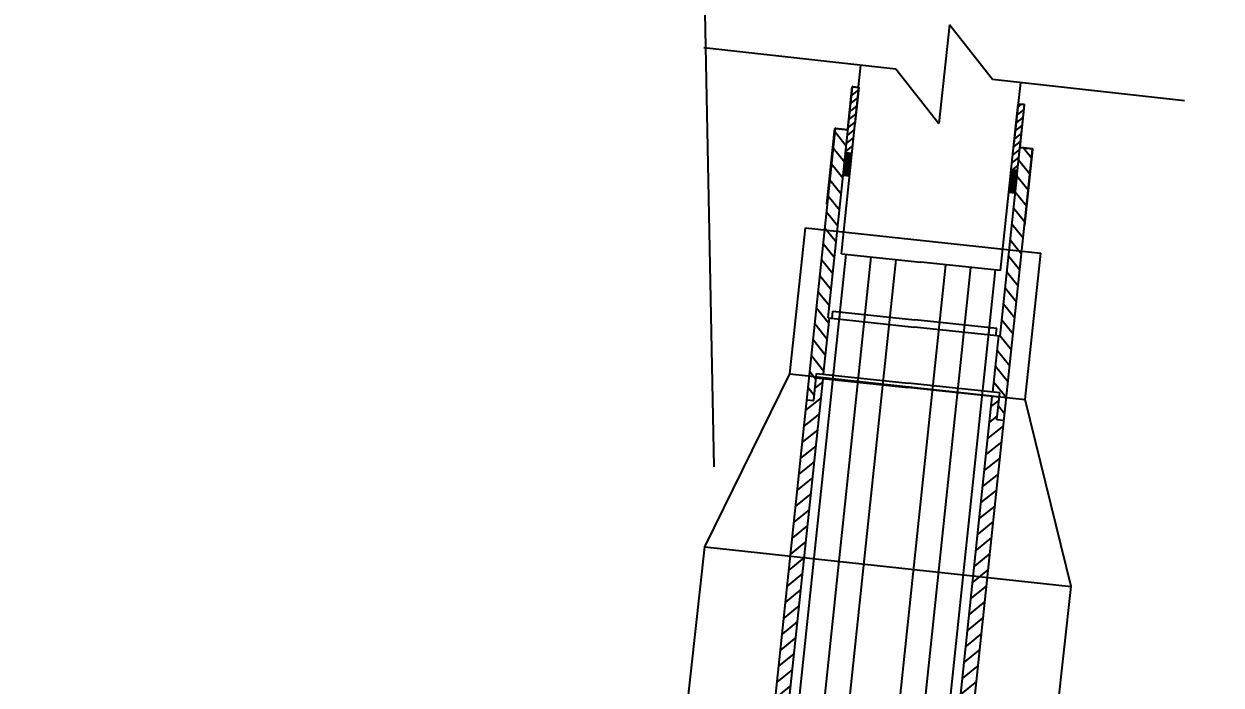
# Model space of a CAD drawing. Header units: millimetres. Extents: x 102424 to 134099, y 4640 to 15391.
# Drawn here: x 104543 to 105473, y 11293 to 11807 of the extents above; entities that cross this region are included whole.
import ezdxf

# ---------------------------------------------------------------- set-up
doc = ezdxf.new("R2010")
doc.units = ezdxf.units.MM
doc.layers.get('Defpoints').update_dxf_attribs({"color": 250})
doc.styles.get("Standard").update_dxf_attribs({"font": '', "width": 0.7})
doc.styles.get('Standard').set_extended_font_data('FangSong_GB2312')
doc.dimstyles.new('1-1-150', dxfattribs={"dimscale": 170, "dimtxt": 2, "dimasz": 2, "dimexe": 1, "dimexo": 0.6, "dimgap": 0.6, "dimtad": 1, "dimdec": 1, "dimdsep": 46, "dimtxsty": 'Standard', "dimcen": 2.5, "dimclrd": 3, "dimclre": 3, "dimclrt": 7, "dimadec": 4, "dimazin": 2, "dimtfac": 1, "dimtdec": 1, "dimtmove": 2, "dimatfit": 3, "dimfxl": 1, "dimlwd": -1, "dimlwe": -1, "dimarcsym": 0})

# ---------------------------------------------------------------- blocks, each defined once
blk = doc.blocks.new('*D115')
at = {"color": 7, "transparency": 16777216}
for p, q in [((103612.44, 11425.24), (103612.44, 14059.87)), ((105112.44, 13555.19), (105112.44, 14059.87)), ((104772.44, 13889.87), (103952.44, 13889.87))]:
    blk.add_line(p, q, dxfattribs=at)
for points in [[(103952.44, 13946.54), (103952.44, 13833.21), (103612.44, 13889.87)], [(104772.44, 13946.54), (104772.44, 13833.21), (105112.44, 13889.87)]]:
    blk.add_solid(points, dxfattribs=at)
at = {"layer": 'Defpoints', "color": 0, "transparency": 16777216}
for p in [(103612.44, 13889.87), (105112.44, 13453.19), (103612.44, 11323.24)]:
    blk.add_point(p, dxfattribs=at)
at = {"color": 7, "transparency": 16777216, "insert": (104596.99, 14178.54), "char_height": 340, "attachment_point": 5}
blk.add_mtext('1500', dxfattribs=at)
blk = doc.blocks.new('*X96')
at = {"color": 0}
for p, q in [((1511.9, 95.92), (1512.68, 96.69)), ((1513.67, 95.92), (1514.44, 96.69)), ((1514.66, 95.14), (1516.21, 96.69)), ((1516.43, 95.14), (1517.98, 96.69)), ((1518.2, 95.14), (1519.75, 96.69)), ((1519.96, 95.14), (1521.51, 96.69)), ((1521.88, 95.29), (1523.28, 96.69)), ((1523.65, 95.29), (1525.05, 96.69)), ((1525.42, 95.29), (1526.82, 96.69)), ((1527.19, 95.29), (1528.59, 96.69)), ((1528.95, 95.29), (1530.35, 96.69)), ((1530.72, 95.29), (1532.12, 96.69)), ((1532.49, 95.29), (1533.89, 96.69)), ((1534.26, 95.29), (1535.66, 96.69)), ((1536.02, 95.29), (1537.42, 96.69)), ((1537.79, 95.29), (1539.19, 96.69)), ((1539.56, 95.29), (1540.96, 96.69)), ((1541.33, 95.29), (1541.36, 95.32)), ((1513.86, 74.89), (1515.41, 76.44)), ((1515.62, 74.89), (1517.17, 76.44)), ((1517.39, 74.89), (1518.94, 76.44)), ((1512.09, 74.89), (1512.86, 75.67)), ((1519.16, 74.89), (1520.56, 76.29)), ((1520.93, 74.89), (1522.33, 76.29)), ((1522.7, 74.89), (1524.1, 76.29)), ((1524.46, 74.89), (1525.86, 76.29)), ((1526.23, 74.89), (1527.63, 76.29)), ((1528, 74.89), (1529.4, 76.29)), ((1529.77, 74.89), (1531.17, 76.29)), ((1531.53, 74.89), (1532.93, 76.29)), ((1533.3, 74.89), (1534.7, 76.29)), ((1535.07, 74.89), (1536.47, 76.29)), ((1536.84, 74.89), (1538.24, 76.29)), ((1538.61, 74.89), (1540.01, 76.29)), ((1540.37, 74.89), (1541.36, 75.88))]:
    blk.add_line(p, q, dxfattribs=at)
blk = doc.blocks.new('*X95')
at = {"color": 0}
for p, q in [((1471.1, 95.14), (1469.75, 96.49)), ((1472.87, 95.14), (1471.52, 96.49)), ((1474.63, 95.14), (1473.28, 96.49)), ((1476.4, 95.14), (1474.85, 96.69)), ((1478.17, 95.14), (1476.62, 96.69)), ((1479.94, 95.14), (1478.39, 96.69)), ((1481.7, 95.14), (1480.15, 96.69)), ((1483.47, 95.14), (1481.92, 96.69)), ((1485.24, 95.14), (1483.69, 96.69)), ((1487.01, 95.14), (1485.46, 96.69)), ((1488.78, 95.14), (1487.23, 96.69)), ((1490.54, 95.14), (1488.99, 96.69)), ((1492.31, 95.14), (1490.76, 96.69)), ((1494.08, 95.14), (1492.53, 96.69)), ((1495.85, 95.14), (1494.3, 96.69)), ((1497.61, 95.14), (1496.06, 96.69)), ((1499.38, 95.14), (1497.83, 96.69)), ((1501.15, 95.14), (1499.6, 96.69)), ((1502.92, 95.14), (1501.37, 96.69)), ((1504.69, 95.14), (1503.14, 96.69)), ((1506.45, 95.14), (1504.9, 96.69)), ((1508.22, 95.14), (1506.67, 96.69)), ((1509.99, 95.14), (1508.44, 96.69)), ((1511.76, 95.14), (1510.21, 96.69)), ((1513.52, 95.14), (1512.75, 95.92)), ((1471.7, 75.1), (1470.35, 76.44)), ((1473.67, 74.89), (1472.12, 76.44)), ((1475.44, 74.89), (1473.89, 76.44)), ((1477.2, 74.89), (1475.65, 76.44)), ((1478.97, 74.89), (1477.42, 76.44)), ((1480.74, 74.89), (1479.19, 76.44)), ((1482.51, 74.89), (1480.96, 76.44)), ((1484.28, 74.89), (1482.73, 76.44)), ((1486.04, 74.89), (1484.49, 76.44)), ((1487.81, 74.89), (1486.26, 76.44)), ((1489.58, 74.89), (1488.03, 76.44)), ((1491.35, 74.89), (1489.8, 76.44)), ((1493.11, 74.89), (1491.56, 76.44)), ((1494.88, 74.89), (1493.33, 76.44)), ((1496.65, 74.89), (1495.1, 76.44)), ((1498.42, 74.89), (1496.87, 76.44)), ((1500.19, 74.89), (1498.64, 76.44)), ((1501.95, 74.89), (1500.4, 76.44)), ((1503.72, 74.89), (1502.17, 76.44)), ((1505.49, 74.89), (1503.94, 76.44)), ((1507.26, 74.89), (1505.71, 76.44)), ((1509.02, 74.89), (1507.47, 76.44)), ((1510.79, 74.89), (1509.24, 76.44)), ((1511.79, 75.67), (1511.01, 76.44)), ((1513.55, 75.67), (1512.78, 76.44)), ((1469.93, 75.1), (1469.36, 75.67))]:
    blk.add_line(p, q, dxfattribs=at)
blk = doc.blocks.new('*X97')
at = {"color": 0}
for p, q in [((1536.36, 94.74), (1536.91, 95.29)), ((1536.36, 94.92), (1536.73, 95.29)), ((1536.36, 95.1), (1536.55, 95.29)), ((1536.36, 95.27), (1536.38, 95.29)), ((1536.38, 94.59), (1537.08, 95.29)), ((1536.56, 94.59), (1537.21, 95.24)), ((1536.74, 94.59), (1537.07, 94.92)), ((1536.92, 94.59), (1537.07, 94.75)), ((1538.02, 95.17), (1538.15, 95.29)), ((1538.11, 95.08), (1538.32, 95.29)), ((1538.14, 94.76), (1538.68, 95.29)), ((1538.15, 94.95), (1538.5, 95.29)), ((1538.15, 94.59), (1538.85, 95.29)), ((1538.33, 94.59), (1538.86, 95.12)), ((1538.51, 94.59), (1538.86, 94.95)), ((1538.68, 94.59), (1538.86, 94.77))]:
    blk.add_line(p, q, dxfattribs=at)
blk = doc.blocks.new('*X99')
at = {"color": 0}
for p, q in [((1537.35, 94.65), (1537.05, 94.96)), ((1537.61, 94.57), (1537.22, 94.96)), ((1537.61, 94.75), (1537.4, 94.96)), ((1537.61, 94.93), (1537.58, 94.96)), ((1537.93, 94.96), (1537.6, 95.29)), ((1537.75, 94.96), (1537.61, 95.1)), ((1538.11, 94.96), (1537.8, 95.26))]:
    blk.add_line(p, q, dxfattribs=at)
blk = doc.blocks.new('*X98')
at = {"color": 0}
for p, q in [((1537.22, 94.96), (1537.1, 95.07)), ((1537.4, 94.96), (1537.19, 95.16)), ((1537.58, 94.96), (1537.3, 95.23)), ((1537.61, 95.1), (1537.44, 95.27)), ((1537.61, 95.28), (1537.6, 95.29)), ((1537.88, 94.65), (1537.61, 94.93)), ((1537.74, 94.62), (1537.61, 94.75)), ((1538, 94.71), (1537.75, 94.96)), ((1538.09, 94.8), (1537.93, 94.96)), ((1538.14, 94.92), (1538.11, 94.96))]:
    blk.add_line(p, q, dxfattribs=at)
blk = doc.blocks.new('*X103')
at = {"color": 0}
for p, q in [((1538.06, 76.29), (1538.76, 76.99)), ((1538.12, 76.53), (1538.58, 76.99)), ((1538.14, 76.73), (1538.41, 76.99)), ((1538.14, 76.91), (1538.23, 76.99)), ((1538.24, 76.29), (1538.86, 76.91)), ((1538.41, 76.29), (1538.86, 76.74)), ((1538.59, 76.29), (1538.86, 76.56)), ((1538.77, 76.29), (1538.86, 76.38))]:
    blk.add_line(p, q, dxfattribs=at)
blk = doc.blocks.new('*X102')
at = {"color": 0}
for p, q in [((1536.36, 76.36), (1536.99, 76.99)), ((1536.36, 76.54), (1536.82, 76.99)), ((1536.36, 76.71), (1536.64, 76.99)), ((1536.36, 76.89), (1536.46, 76.99)), ((1536.47, 76.29), (1537.07, 76.89)), ((1536.65, 76.29), (1537.07, 76.72)), ((1536.82, 76.29), (1537.08, 76.55)), ((1537, 76.29), (1537.16, 76.45)), ((1537.18, 76.29), (1537.21, 76.32))]:
    blk.add_line(p, q, dxfattribs=at)
blk = doc.blocks.new('*X101')
at = {"color": 0}
for p, q in [((1537.61, 76.36), (1537.34, 76.63)), ((1537.61, 76.54), (1537.52, 76.63)), ((1537.87, 76.63), (1537.61, 76.89)), ((1537.69, 76.63), (1537.61, 76.72)), ((1538.05, 76.63), (1537.71, 76.97)), ((1538.14, 76.72), (1537.95, 76.9))]:
    blk.add_line(p, q, dxfattribs=at)
blk = doc.blocks.new('*X100')
at = {"color": 0}
for p, q in [((1537.16, 76.63), (1537.08, 76.72)), ((1537.2, 76.42), (1537.11, 76.51)), ((1537.34, 76.63), (1537.15, 76.82)), ((1537.48, 76.31), (1537.16, 76.63)), ((1537.52, 76.63), (1537.25, 76.9)), ((1537.61, 76.36), (1537.34, 76.63)), ((1537.61, 76.72), (1537.38, 76.95)), ((1537.61, 76.54), (1537.52, 76.63)), ((1537.61, 76.89), (1537.53, 76.97)), ((1537.82, 76.33), (1537.61, 76.54)), ((1537.67, 76.31), (1537.61, 76.36)), ((1537.95, 76.38), (1537.69, 76.63)), ((1538.05, 76.45), (1537.87, 76.63)), ((1538.13, 76.55), (1538.05, 76.63))]:
    blk.add_line(p, q, dxfattribs=at)
blk = doc.blocks.new('*X104')
at = {"color": 0}
for p, q in [((1539.71, 94.59), (1539.01, 95.29)), ((1540.59, 94.59), (1539.89, 95.29)), ((1541.47, 94.59), (1540.77, 95.29)), ((1542.36, 94.59), (1541.66, 95.29)), ((1543.24, 94.59), (1542.54, 95.29)), ((1544.13, 94.59), (1543.43, 95.29)), ((1545.01, 94.59), (1544.31, 95.29)), ((1545.89, 94.59), (1545.19, 95.29)), ((1546.11, 95.26), (1546.08, 95.29)), ((1539.44, 76.29), (1538.86, 76.88)), ((1540.33, 76.29), (1539.63, 76.99)), ((1541.21, 76.29), (1540.51, 76.99)), ((1542.1, 76.29), (1541.4, 76.99)), ((1542.98, 76.29), (1542.28, 76.99)), ((1543.86, 76.29), (1543.16, 76.99)), ((1544.75, 76.29), (1544.05, 76.99)), ((1545.63, 76.29), (1544.93, 76.99)), ((1546.11, 76.7), (1545.82, 76.99))]:
    blk.add_line(p, q, dxfattribs=at)
blk = doc.blocks.new('*D130')
at = {"color": 7, "transparency": 16777216}
for p, q in [((106631.05, 11401.36), (106613.32, 12288.04)), ((105079.24, 11462.11), (105063.35, 12257.04)), ((105406.68, 12093.87), (106276.78, 12111.28))]:
    blk.add_line(p, q, dxfattribs=at)
for points in [[(106275.65, 12167.93), (106277.92, 12054.62), (106616.71, 12118.08)], [(105405.54, 12150.53), (105407.81, 12037.22), (105066.74, 12087.08)]]:
    blk.add_solid(points, dxfattribs=at)
at = {"layer": 'Defpoints', "color": 0, "transparency": 16777216}
for p in [(106616.71, 12118.08), (105081.28, 11360.13), (106633.09, 11299.38)]:
    blk.add_point(p, dxfattribs=at)
at = {"color": 7, "transparency": 16777216, "insert": (105830.09, 12684.51), "char_height": 340, "attachment_point": 5, "rotation": 1.14576}
blk.add_mtext('1550.3(δ=18)', dxfattribs=at)

msp = doc.modelspace()

# ---------------------------------------------------------------- linework, layer by layer
at = {"color": 7, "ltscale": 0.3}
for p, q in [((105262.24, 11805.76), (105253.78, 11729.17)), ((105295.65, 11763.31), (105262.24, 11805.76)), ((105071.16, 11788.1), (105220.37, 11771.62)), ((105220.37, 11771.62), (105253.78, 11729.17)), ((105444.86, 11746.83), (105295.65, 11763.31))]:
    msp.add_line(p, q, dxfattribs=at)
at = {"color": 7}
for p, q in [((105191.53, 11757.76), (105193.31, 11774.61)), ((105315.79, 11744.65), (105317.5, 11760.9)), ((105167.86, 11577.97), (105186.8, 11757.64)), ((105178.1, 11627.91), (105191.73, 11757.18)), ((105183.16, 11724.87), (105186.61, 11757.57)), ((105186.8, 11757.64), (105191.73, 11757.12)), ((105187, 11757.88), (105191.14, 11757.44)), ((105191.73, 11757.12), (105188.69, 11728.36)), ((105310.11, 11693.26), (105315.48, 11744.13)), ((105315.47, 11744.07), (105312.24, 11713.46)), ((105315.01, 11692.55), (105320.39, 11743.55)), ((105320.39, 11743.55), (105315.47, 11744.07)), ((105320.25, 11743.83), (105316.11, 11744.26)), ((105317.12, 11710.75), (105320.56, 11743.44)), ((105120.05, 11219.03), (105173.44, 11725.25)), ((105166.93, 11666.43), (105173.13, 11725.22)), ((105173.44, 11725.25), (105183.28, 11724.22)), ((105173.52, 11725.54), (105182.77, 11724.56)), ((105181.43, 11706.64), (105186.35, 11706.12)), ((105273.32, 11202.87), (105326.71, 11709.09)), ((105326.71, 11709.09), (105316.87, 11710.13)), ((105326.69, 11709.38), (105317.43, 11710.36)), ((105320.8, 11650.2), (105327, 11708.99)), ((105179.8, 11697.92), (105182.79, 11697.61)), ((105180.2, 11695.04), (105181.03, 11694.95)), ((105180.8, 11700.66), (105181.62, 11700.57)), ((105182.42, 11693.3), (105183.32, 11701.87)), ((105182.79, 11697.61), (105182.98, 11697.59)), ((105182.97, 11701.41), (105185.82, 11701.11)), ((105182.98, 11697.59), (105185.95, 11697.28)), ((105179.57, 11689.06), (105184.49, 11688.54)), ((105182.18, 11693.85), (105185.02, 11693.55)), ((105301.44, 11563.88), (105314.36, 11686.35)), ((105301.84, 11614.86), (105309.55, 11687.92)), ((105309.55, 11687.92), (105310.11, 11693.26)), ((105312.41, 11687.76), (105309.56, 11688.06)), ((105315.01, 11692.55), (105310.09, 11693.07)), ((105311.26, 11679.71), (105312.16, 11688.28)), ((105314.38, 11686.57), (105313.55, 11686.66)), ((105314.36, 11686.35), (105315.01, 11692.52)), ((105314.79, 11683.69), (105308.63, 11684.34)), ((105311.61, 11680.2), (105308.77, 11680.5)), ((105313.79, 11680.95), (105312.96, 11681.04)), ((105313.16, 11674.97), (105308.24, 11675.49)), ((105137.99, 11534.46), (105150.33, 11648.07)), ((105150.33, 11648.07), (105333.25, 11628.21)), ((105138.08, 11211.44), (105181.97, 11627.5)), ((105157.42, 11209.4), (105201.3, 11625.46)), ((105176.75, 11207.36), (105220.63, 11623.42)), ((105178.1, 11627.91), (105239.97, 11621.38)), ((105301.84, 11614.86), (105239.97, 11621.38)), ((105320.91, 11514.59), (105333.25, 11628.21)), ((105215.42, 11203.28), (105259.3, 11619.34)), ((105234.76, 11201.25), (105278.64, 11617.3)), ((105254.09, 11199.21), (105297.97, 11615.27)), ((105164.31, 11534.27), (105168.91, 11577.86)), ((105167.86, 11577.97), (105234.65, 11570.93)), ((105171.02, 11577.64), (105171.61, 11583.27)), ((105171.61, 11583.27), (105235.24, 11576.55)), ((105176.62, 11577.05), (105177.21, 11582.67)), ((105298.87, 11569.84), (105235.24, 11576.55)), ((105301.44, 11563.88), (105234.65, 11570.93)), ((105292.68, 11564.81), (105293.27, 11570.43)), ((105298.28, 11564.22), (105298.87, 11569.84)), ((105295.79, 11520.4), (105300.39, 11564)), ((105071.9, 11400.13), (105137.99, 11534.46)), ((105130.94, 11217.88), (105163.94, 11530.76)), ((105137.99, 11534.46), (105320.91, 11514.59)), ((105156.64, 11513.75), (105158.86, 11534.85)), ((105158.49, 11531.33), (105229.68, 11523.82)), ((105158.86, 11534.85), (105230.05, 11527.34)), ((105300.87, 11516.31), (105229.68, 11523.82)), ((105301.24, 11519.83), (105230.05, 11527.34)), ((105299.01, 11498.74), (105301.24, 11519.83)), ((105151.19, 11514.33), (105156.64, 11513.75)), ((105262.42, 11204.02), (105295.42, 11516.89)), ((105356.63, 11369.21), (105320.91, 11514.59)), ((105304.46, 11498.16), (105299.01, 11498.74)), ((105049.08, 11189.94), (105071.9, 11400.13)), ((105071.9, 11400.13), (105356.63, 11369.21)), ((105333.8, 11159.02), (105356.63, 11369.21))]:
    msp.add_line(p, q, dxfattribs=at)
for points in [[(105180.55, 11697.67, 0.055745), (105180.59, 11696.3, 0.076119), (105180.97, 11695.07, 0.107115), (105181.72, 11694.12, 0.148163), (105182.53, 11693.77, 0.148163)], [(105183.12, 11701.42, 0.112732), (105182.47, 11701.25, 0.107115), (105181.54, 11700.47, 0.076119), (105180.92, 11699.35, 0.063008), (105180.56, 11697.84, 0.007238), (105180.55, 11697.67, 0.076119)], [(105182.61, 11693.77, 0.134325), (105183.4, 11693.94, 0.107115), (105184.33, 11694.71, 0.076119), (105184.95, 11695.84, 0.057555), (105185.29, 11697.21, 0.063008)], [(105185.29, 11697.21, 0.005433), (105185.31, 11697.34, 0.063008), (105185.27, 11698.89, 0.076119), (105184.9, 11700.12, 0.107115), (105184.15, 11701.07, 0.148163), (105183.34, 11701.41, 0.03485), (105183.12, 11701.42, 0.107115)], [(105182.53, 11693.77, 0.013568), (105182.61, 11693.77, 0.107115)], [(105309.27, 11684.15, -0.004941), (105309.28, 11684.27, -0.063008), (105309.63, 11685.78, -0.076119), (105310.26, 11686.9, -0.107115), (105311.19, 11687.67, -0.148163), (105312.05, 11687.84, -0.03455), (105312.26, 11687.8, -0.107115)], [(105313.48, 11686.78, -0.023848), (105313.61, 11686.54, -0.076119), (105313.99, 11685.32, -0.063008), (105314.02, 11683.77, -0.063008), (105313.67, 11682.26, -0.076119), (105313.04, 11681.14, -0.107115), (105312.11, 11680.36, -0.148163), (105311.25, 11680.2, -0.148163)], [(105312.26, 11687.8, -0.113034), (105312.87, 11687.5, -0.083055), (105313.48, 11686.78, -0.076119)], [(105311.25, 11680.2, -0.148163), (105310.43, 11680.54, -0.107115), (105309.69, 11681.49, -0.076119), (105309.31, 11682.72, -0.058049), (105309.27, 11684.15, -0.063008)]]:
    msp.add_lwpolyline(points, format="xyb", dxfattribs=at)
for centre, start, end in [((105186.96, 11757.53), 83.97935, 173.97935), ((105191.18, 11757.79), 263.97935, 353.97935), ((105316.14, 11744.62), 173.97935, 263.97935), ((105320.21, 11743.47), 353.97935, 83.97935), ((105173.48, 11725.19), 83.97935, 173.97935), ((105182.81, 11724.91), 263.97935, 353.97935), ((105317.47, 11710.71), 173.97935, 263.97935), ((105326.65, 11709.03), 353.97935, 83.97935)]:
    msp.add_arc(centre, 0.353, start, end, dxfattribs=at)

# ---------------------------------------------------------------- block references
at = {"color": 7, "xscale": 7.070117302859827, "yscale": 7.070117302857398, "zscale": 7.070117302857124, "rotation": 83.97934879589981}
for name in ['*X104', '*X96', '*X97', '*X99', '*X98', '*X100', '*X101', '*X103', '*X102', '*X95']:
    msp.add_blockref(name, (104710.29, 816.08), dxfattribs=at)

# ---------------------------------------------------------------- dimensions: what is measured, and where the dimension line sits
at = {"color": 7}
dim = msp.add_linear_dim(base=(103612.44, 13889.87), p1=(105112.44, 13453.19), p2=(103612.44, 11323.24), dimstyle='1-1-150', override={"dimclrd": 7, "dimclre": 7}, dxfattribs=at)
dim.commit()
dim.dimension.update_dxf_attribs({"geometry": '*D115', "text_midpoint": (104596.99, 14178.54), "dimtype": 160})
dim = msp.add_linear_dim(base=(106616.71, 12118.08), p1=(105081.28, 11360.13), p2=(106633.09, 11299.38), angle=1.14576, text='<>(δ=18)', dimstyle='1-1-150', override={"dimclrd": 7, "dimclre": 7}, dxfattribs=at)
dim.commit()
dim.dimension.update_dxf_attribs({"geometry": '*D130', "text_midpoint": (105830.09, 12684.51)})

doc.saveas('drawing.dxf')
